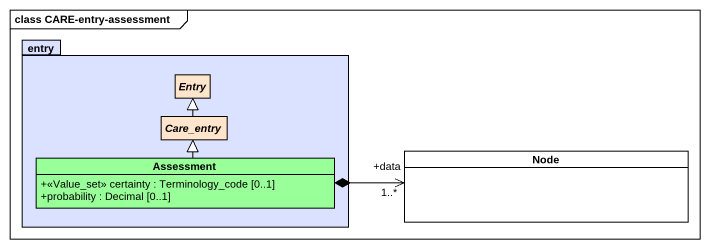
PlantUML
@startuml
mainframe class CARE-entry-assessment
hide circle
hide empty members
skinparam classAttributeIconSize 0
package entry #DBE2FF {
  abstract class Care_entry #FFE5CB
  abstract class Entry #FFE5CB
  class Assessment #99FF99 {
    +<<Value_set>> certainty : Terminology_code [0..1]
    +probability : Decimal [0..1]
  }
}
class "Node" as Node_ #FFFFFF
Care_entry -up-|> Entry
Assessment -up-|> Care_entry
Node_ "+data\n1..*" <-left-* Assessment
@enduml
